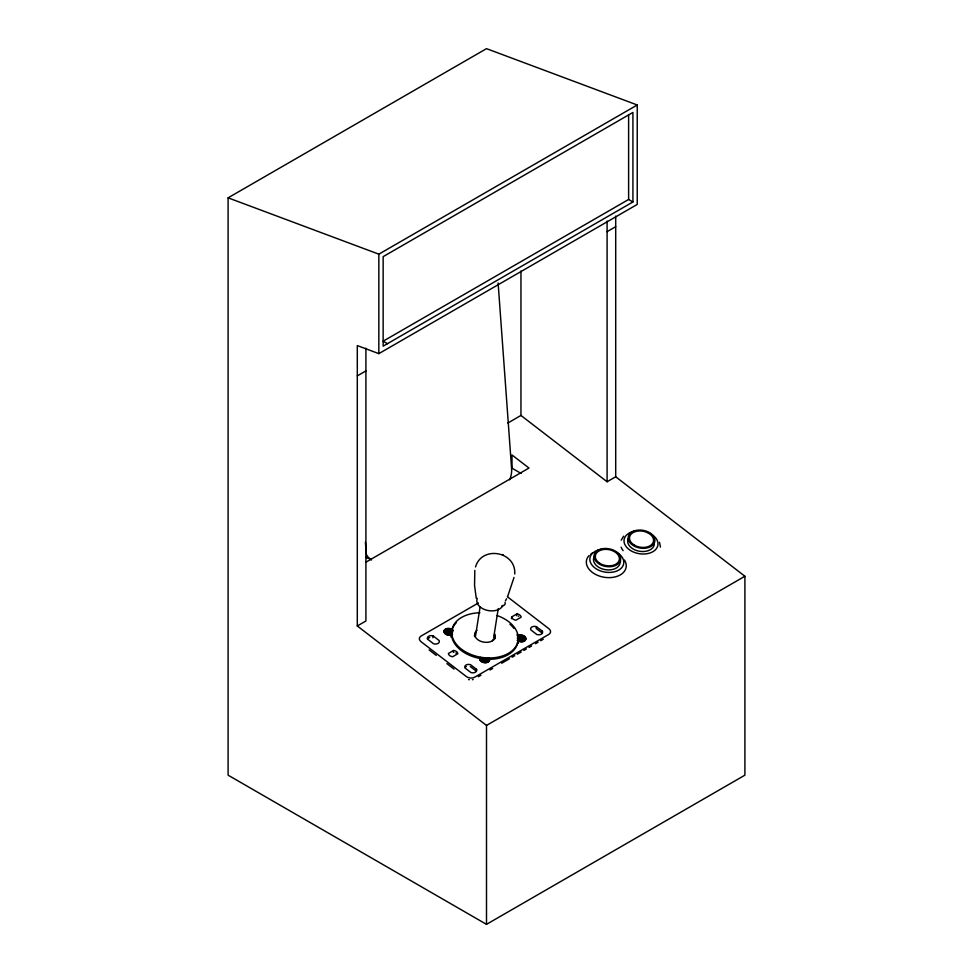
<?xml version="1.0" encoding="UTF-8"?>
<svg xmlns="http://www.w3.org/2000/svg" width="973" height="973" viewBox="0 0 973 973"><rect width="100%" height="100%" fill="white"/><g stroke="black" fill="none" stroke-linecap="round" stroke-linejoin="round"><path stroke-width="1.46" d="M474.812 570.36L474.556 585.539L476.259 598.31M432.888 637.729L433.167 635.928A4.439 2.943 8.9 0 0 428.667 636.245A4.439 2.943 8.9 0 0 427.573 639.164L433.52 643.749A4.439 2.943 8.9 0 0 438.008 643.433A4.439 2.943 8.9 0 0 439.115 640.514L433.167 635.928M446.206 631.453L447.422 629.847L448.979 631.051L450.572 630.139L451.448 631.939L450.572 630.139M447.933 631.659L446.193 633.569L447.933 631.659L446.364 630.455M447.422 629.847L448.407 631.878L450.414 631.136M447.227 634.372L448.541 632.559L450.535 633.666L451.581 633.046L450.025 631.854L451.606 630.942M448.833 632.049L448.979 631.051M451.581 633.046L451.423 634.055L449.867 632.851L450.025 631.854M453.564 650.475L448.407 653.467A4.415 2.931 8.9 0 0 452.652 656.739L457.821 653.747A4.415 2.931 8.9 0 0 453.564 650.475L453.284 652.275A4.415 2.931 8.9 0 1 453.844 652.36M475.505 636.099L480.103 606.872M476.502 669.29A4.439 2.943 8.9 0 1 475.396 672.209A4.439 2.943 8.9 0 1 470.896 672.525L464.948 667.94A4.439 2.943 8.9 0 1 466.055 665.021A4.439 2.943 8.9 0 1 470.555 664.717L476.502 669.29L476.211 671.09L470.263 666.505M482.949 661.822L484.262 660.01L486.245 661.117L487.303 660.509L485.746 659.305L487.327 658.393M481.903 661.02L483.484 660.108L483.447 658.806M482.985 658.295L484.542 659.499L485.126 658.405M485.782 660.606L485.746 659.305M487.145 661.506L487.303 660.509M493.652 637.765L498.249 608.539M511.421 618.706L511.713 616.918L516.882 613.927A4.415 2.931 8.9 0 1 521.127 617.198L515.958 620.178A4.415 2.931 8.9 0 1 511.713 616.918M516.59 615.727L516.882 613.927M519.363 636.366L518.147 637.972L519.363 636.366L520.92 637.558L522.501 636.646L523.547 637.449L521.808 639.37L523.365 640.562L523.523 639.565L521.966 638.361M518.123 640.088L519.862 638.179L518.305 636.974M519.497 639.443L519.862 638.179M519.205 637.364L520.762 638.568L520.92 637.558M520.75 639.979L520.908 638.969L522.465 640.173L522.306 641.171M520.762 638.568L522.501 636.646M536.439 626.673L536.159 628.473L542.107 633.046L542.387 631.246L536.439 626.673A4.439 2.943 8.9 0 0 531.939 626.977A4.439 2.943 8.9 0 0 530.844 629.896L536.792 634.481A4.439 2.943 8.9 0 0 541.292 634.177A4.439 2.943 8.9 0 0 542.387 631.246M514.024 577.427L507.651 596.473M621.224 540.185L623.596 536.184M475.529 566.943C481.878 545.087 516.262 551.509 514.741 574.009M505.413 600.973L506.568 598.748M483.642 659.11L482.061 660.022L483.107 660.825M590.672 554.282L592.277 553.029M486.123 658.587L484.542 659.499M486.5 924.35L228.096 775.165L228.096 197.835L486.5 48.65L637.23 104.987L637.23 204.439L378.838 353.637L357.298 345.585L357.298 625.967L486.5 725.432L486.5 924.35L744.904 775.165L744.904 576.247L615.702 476.782L615.702 216.091M228.096 197.835L378.838 254.172L637.23 104.987M632.924 201.958L383.143 346.169L383.143 256.653L632.924 112.442L632.924 201.958L628.619 199.477L383.143 341.195L387.449 343.688M357.298 375.882L365.909 370.908M607.091 231.671L615.702 226.697M507.845 423.024L520.956 415.447L520.956 271.029M365.921 562.187L528.984 468.049L511.993 454.963L511.993 468.183L521.139 473.462M357.298 625.967L365.909 621.005L365.909 348.188M520.956 415.447L607.091 481.757L615.702 476.782M478.363 602.98L421.175 635.989A5.984 3.977 8.9 0 0 421.114 641.742L466.152 676.405A5.984 3.977 8.9 0 0 474.702 677.196L548.784 634.42A6.093 4.05 8.9 0 0 548.833 628.667L507.359 596.741M522.465 640.173L523.523 639.565M478.315 676.746L480.917 675.238M490.015 669.983L492.618 668.487M501.715 663.233L509.511 658.733M512.114 657.237L514.705 655.729M517.308 654.233L521.2 651.983M523.802 650.475L526.405 648.979M529.008 647.483L531.599 645.975M535.503 643.725L538.105 642.229M540.696 640.721L543.299 639.225M486.5 725.432L744.904 576.247M520.908 638.969L519.327 639.893L518.281 639.091M502.421 554.549L503.175 554.829M522.343 637.656L523.389 638.458M446.352 632.572L447.385 633.374M429.129 649.928L436.245 655.401M446.911 663.61L454.014 669.083M659.512 542.314L660.46 547.13M620.239 560.387L620.592 562.114M498.115 282.973L511.628 468.998A17.976 11.238 -64.5 0 1 509.67 479.798M365.41 542.18L366.298 554.306A29.835 18.657 -64.5 0 0 371.528 559.998M628.619 114.51L628.619 199.477M607.091 221.066L607.091 481.757M378.838 254.172L378.838 353.637M624.435 559.986A20.117 13.452 9.5 0 1 605.267 577.415A20.117 13.452 9.5 0 1 589.079 555.522M619.74 559.694A13.464 9 9.5 0 1 604.975 569.606A13.464 9 9.5 0 1 595.294 555.145M615.423 551.63A17.125 11.457 9.5 0 1 621.467 567.977A17.125 11.457 9.5 0 1 598.2 569.959A17.125 11.457 9.5 0 1 592.168 553.601L594.892 551.472A17.125 11.457 9.5 0 1 601.132 549.392M602.542 549.234A17.125 11.457 9.5 0 1 606.945 549.259M654.355 543.664A13.464 9 9.5 0 1 639.152 551.192A13.464 9 9.5 0 1 628.12 538.787M646.923 532.097A17.125 11.457 9.5 0 1 656.556 548.444A17.125 11.457 9.5 0 1 633.253 551.946A17.125 11.457 9.5 0 1 626.344 535.186L629.069 533.058A17.125 11.457 9.5 0 1 635.308 530.978M623.109 550.645A20.117 13.452 9.5 0 1 621.151 547.191M494.6 633.691A10.35 6.884 8.9 0 1 483.447 642.083A10.35 6.884 8.9 0 1 476.989 630.334M517.113 634.177A33.496 22.257 8.9 0 1 484.104 659.062A33.496 22.257 8.9 0 1 452.846 627.694M453.369 626.624A33.496 22.257 8.9 0 1 456.337 622.635M509.974 624.252A33.496 22.257 8.9 0 1 513.951 628.449M497.033 615.52A33.496 22.257 8.9 0 1 510.059 652.299A33.496 22.257 8.9 0 1 455.863 643.64A33.496 22.257 8.9 0 1 479.908 612.783M474.581 636.585A10.35 6.884 8.9 0 1 475.383 633.107M494.381 635.041A10.35 6.884 8.9 0 1 494.965 638.653M488.957 658.137A4.974 3.308 8.9 0 1 484.627 662.735A4.974 3.308 8.9 0 1 480.407 657.347M488.993 657.93A4.974 3.308 8.9 0 1 485.308 662.564A4.974 3.308 8.9 0 1 479.932 657.906M452.409 634.627A4.974 3.308 8.9 0 1 445.135 633.739A4.974 3.308 8.9 0 1 446.145 628.972A4.974 3.308 8.9 0 1 453.236 630.686M452.445 634.42A4.974 3.308 8.9 0 1 445.172 633.545A4.974 3.308 8.9 0 1 446.169 628.777A4.974 3.308 8.9 0 1 453.272 630.48M517.417 635.795A4.974 3.308 8.9 0 1 524.398 636.439A4.974 3.308 8.9 0 1 524.35 641.134A4.974 3.308 8.9 0 1 517.368 640.502M517.441 635.6A4.974 3.308 8.9 0 1 524.435 636.245A4.974 3.308 8.9 0 1 524.386 640.939A4.974 3.308 8.9 0 1 517.405 640.295M502.932 605.352A13.403 8.903 8.9 0 1 486.573 610.193A13.403 8.903 8.9 0 1 477.269 598.371M493.323 639.322A9.134 6.069 8.9 0 1 492.399 640.708M473.17 679.543A5.984 3.977 8.9 0 1 472.452 679.713M469.339 679.713A5.984 3.977 8.9 0 1 468.56 679.531M427.463 638.847A4.439 2.943 8.9 0 1 428.388 638.045M429.008 637.753A4.439 2.943 8.9 0 1 429.713 637.546M465.763 666.821A4.439 2.943 8.9 0 1 466.395 666.529M455.863 653.126A4.415 2.931 8.9 0 1 456.276 653.418M518.208 616.116A4.415 2.931 8.9 0 1 518.706 616.323M505.011 602.469A4.439 2.943 8.9 0 1 501.8 605.984M451.8 633.751A3.649 2.433 8.9 0 1 446.048 633.034A3.649 2.433 8.9 0 1 447.86 629.507A3.649 2.433 8.9 0 1 452.664 632.049M517.417 637.51A3.649 2.433 8.9 0 1 523.048 636.707A3.649 2.433 8.9 0 1 522.927 640.708A3.649 2.433 8.9 0 1 517.381 638.775M487.57 658.101A3.649 2.433 8.9 0 1 485.272 661.847A3.649 2.433 8.9 0 1 481.355 658.198M451.691 636.439A4.877 3.235 8.9 0 1 450.621 636.792M518.439 642.995A4.877 3.235 8.9 0 1 517.381 642.435M370.482 558.757A29.835 18.657 -64.5 0 1 365.739 557.249M597.969 550.292L595.829 551.971A13.464 9 9.5 0 0 599.137 564.012A13.464 9 9.5 0 0 616.724 564.936L618.864 563.258A13.464 9 9.5 0 0 615.556 551.217A13.464 9 9.5 0 0 597.969 550.292M632.158 531.878L630.018 533.545A13.464 9 9.5 0 0 633.314 545.598A13.464 9 9.5 0 0 650.901 546.522L653.041 544.844A13.464 9 9.5 0 0 649.745 532.79A13.464 9 9.5 0 0 632.158 531.878M599.563 563.148A12.15 8.125 9.5 0 0 619.217 560.156A12.15 8.125 9.5 0 0 603.272 549.538A12.15 8.125 9.5 0 0 599.563 563.148M633.739 544.734A12.15 8.125 9.5 0 0 653.394 541.742A12.15 8.125 9.5 0 0 637.449 531.124A12.15 8.125 9.5 0 0 633.739 544.734"/></g></svg>
